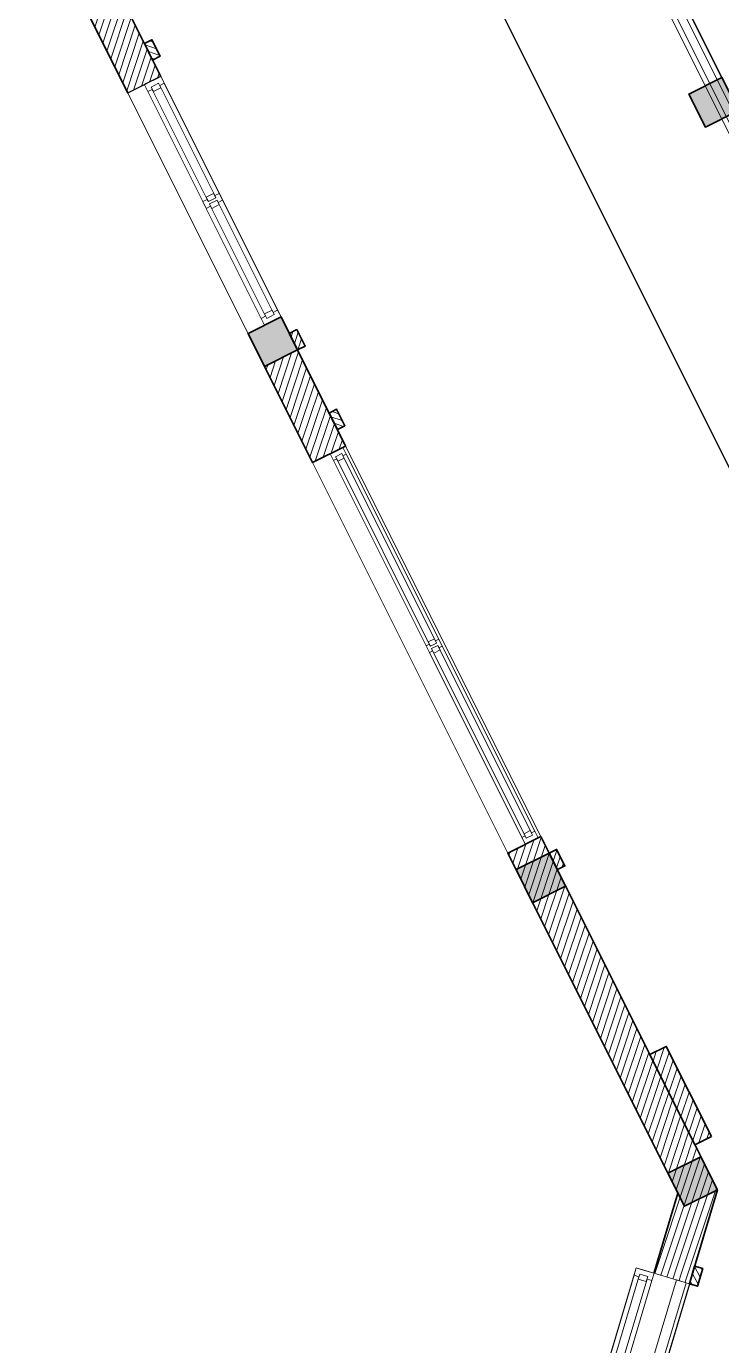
# Model space of a CAD drawing. Header units: millimetres. Extents: x 567980 to 569372, y 2065777 to 2066674.
# Drawn here: x 568812.06 to 568816.2, y 2066293.82 to 2066301.67 of the extents above; entities that cross this region are included whole.
import ezdxf

# ---------------------------------------------------------------- set-up
doc = ezdxf.new("R2010")
doc.units = ezdxf.units.MM
doc.linetypes.add('HIDDEN', pattern=[0.75, 0.5, -0.25])
for name, color, linetype, lineweight in [('A-COT VACH', 2, 'Continuous', 35), ('A-CUA', 25, 'Continuous', 5), ('A-DIM', 251, 'Continuous', 15), ('A-HATCH', 251, 'Continuous', 5), ('A-NET KHUAT', 250, 'HIDDEN', 9), ('A-NET MANH', 8, 'Continuous', 9), ('A-NET THAY', 125, 'Continuous', 18), ('A-TUONG', 255, 'Continuous', 35), ('boDnv', 54, 'Continuous', 25)]:
    doc.layers.add(name, color=color, linetype=linetype, lineweight=lineweight)
for name, color, linetype in [('datOlienke', 42, 'Continuous'), ('LoLK', 6, 'Continuous'), ('QH', 7, 'Continuous'), ('ViaHeS', 32, 'Continuous')]:
    doc.layers.add(name, color=color, linetype=linetype)
doc.styles.add('rms', font='romans.shx', dxfattribs={"width": 0.7, "bigfont": 'vns.shx'})
doc.linetypes.add('ADL', pattern='A,0.125,-0.15,["++",rms,S=0.5,R=0,X=0,Y=-0.2245],-1.35,1.125', length=2.75)

# ---------------------------------------------------------------- blocks, each defined once
blk = doc.blocks.new('NEN')
at = {"layer": 'boDnv', "color": 10, "linetype": 'ADL', "ltscale": 0.25}
blk.add_lwpolyline([(72.79831638280302, 19.24774579564109), (66.72812056483235, 21.44971115281805), (39.9356914293021, 9.771289360476658), (37.88187469879631, 4.109497412573546), (87.29850881174207, -94.69459677976556), (93.02737425873056, -96.40448644035496), (118.3108817174798, -81.69462824007496), (120.1696500956314, -75.46695508551784)], close=True, dxfattribs=at)
at = {"layer": 'datOlienke'}
blk.add_lwpolyline([(73.51427405397408, 20.05179308354855), (66.69417746260297, 22.52578517142683), (39.14217457803898, 10.51627646735869), (36.79527024342678, 4.046524874633178), (86.59775051113684, -95.52903383551165), (93.15612890594639, -97.48650752939284), (119.1559019099222, -82.35992848360911), (121.2410880479729, -75.37365849548951)], close=True, dxfattribs=at)
at = {"layer": 'LoLK'}
blk.add_lwpolyline([(116.2588925894815, -65.41220891079865), (106.4207745401654, -70.33272039308213), (113.9507663560798, -85.38825855357572), (119.1559019102715, -82.35992848337628), (121.2410880483221, -75.37365849595517)], close=True, dxfattribs=at)
at = {"layer": 'ViaHeS'}
blk.add_lwpolyline([(73.51427405397408, 20.05179308354855), (66.69417746260297, 22.52578517142683), (39.14217457803898, 10.51627646735869), (36.79527024342678, 4.046524874633178), (86.59775051113684, -95.52903383551165), (93.15612890594639, -97.48650752939284), (119.1559019099222, -82.35992848360911), (121.2410880479729, -75.37365849548951)], close=True, dxfattribs=at)
blk = doc.blocks.new('NEN K02')
at = {"layer": 'datOlienke'}
blk.add_lwpolyline([(-109.2250195990782, 40.00000001327135), (-114.4884550359566, 35.00694465916604), (-116.0719988741912, 4.993055354803801), (-111.3354343110695, 4.656612873077393e-10), (0, 0), (4.684403043240309, 4.990029915701598), (2.785776795819402, 35.00997009314597), (-2.529820161405951, 40.00000000931323)], close=True, dxfattribs=at)
at = {"layer": 'LoLK'}
blk.add_lwpolyline([(-13.66771715390496, 40.00000000931323), (-13.66771715413779, 29.00000000931323), (3.165880383225158, 29.00000000931323), (2.785776795819402, 35.00997009361163), (-2.529820160940289, 40.00000000954606)], close=True, dxfattribs=at)
blk = doc.blocks.new('*U404')
at = {"layer": 'A-CUA', "color": 32}
for points in [[(60, -40.0000000000291), (45.00000000005821, -40), (45.00000000005821, -18.40746915910089), (0, -18.40746915910089), (0, -40), (0, -40), (0, -81.59253080412093), (0, -81.59253080412093), (0, -103.1850616265758), (45.00000000005821, -103.1850616265758), (45.00000000005821, -81.59253080412093), (60, -81.59253080412093)], [(30, -81.59253080415003), (59.99999999994179, -81.59253080415003), (60, -40.0000000000291), (29.99999999994179, -40.0000000000291)], [(1292.49999782312, -81.59253080415003), (1262.499997823178, -81.59253080415003), (1262.49999782312, -40.0000000000291), (1292.499997823178, -40.0000000000291)], [(1322.49999782309, -81.59253080415003), (1307.499997823061, -81.59253080415003), (1307.499997823003, -40.0000000000291), (1322.499997823119, -40.0000000000291), (1322.499997823119, -18.40746915910089), (1277.499997823062, -18.40746915910089), (1277.499997823033, -40.0000000000291), (1292.499997823178, -40.0000000000291), (1292.49999782312, -81.59253080415003), (1277.499997823062, -81.59253080415003), (1277.499997823062, -103.1850616265758), (1322.499997823119, -103.1850616265758)], [(1307.499997823061, -81.59253080415003), (1337.499997823003, -81.59253080415003), (1337.499997823061, -40.0000000000291), (1307.499997823003, -40.0000000000291)], [(2539.999995646181, -40.0000000000291), (2554.999995646123, -40), (2554.999995646123, -18.40746915910089), (2599.999995646181, -18.40746915910089), (2599.999995646181, -40), (2599.999995646181, -40), (2599.999995646181, -81.59253080412093), (2599.999995646181, -81.59253080412093), (2599.999995646181, -103.1850616265758), (2554.999995646123, -103.1850616265758), (2554.999995646123, -81.59253080412093), (2539.999995646181, -81.59253080412093)], [(2569.999995646181, -81.59253080415003), (2539.999995646239, -81.59253080415003), (2539.999995646181, -40.0000000000291), (2569.999995646239, -40.0000000000291)]]:
    blk.add_lwpolyline(points, close=True, dxfattribs=at)
at = {"layer": 'A-CUA', "color": 37, "lineweight": -2}
for points in [[(45.00000000005821, -18.40746915910089), (1277.499997823062, -18.40746915910089), (1277.499997823062, -40), (45.00000000005821, -40)], [(2554.999995646123, -18.40746915910089), (1322.499997823119, -18.40746915910089), (1322.499997823119, -40), (2554.999995646123, -40)], [(45.00000000005821, -81.59253080412093), (1277.499997823062, -81.59253080412093), (1277.499997823062, -103.1850616265758), (45.00000000005821, -103.1850616265758)], [(2554.999995646123, -81.59253080412093), (1322.499997823119, -81.59253080412093), (1322.499997823119, -103.1850616265758), (2554.999995646123, -103.1850616265758)]]:
    blk.add_lwpolyline(points, close=True, dxfattribs=at)
blk = doc.blocks.new('phào cửa')
at = {"layer": 'A-HATCH'}
h = blk.add_hatch(dxfattribs=at)
h.set_pattern_fill('ANSI31', color=256, scale=250)
h.set_pattern_definition([(45, (-237697.4602021521, 7620.008552273051), (-22.09708691207961, 22.09708691207961), [])])
h.paths.add_polyline_path([(3.222521627321839e-08, 0), (3.222521627321839e-08, 110), (-49.99999996777478, 110), (-49.99999996778206, 5.820766091346741e-11)])
at = {"layer": 'A-TUONG'}
blk.add_lwpolyline([(3.222521627321839e-08, 0), (3.222521627321839e-08, 110), (-49.99999996777478, 110), (-49.99999996778206, 5.820766091346741e-11)], close=True, dxfattribs=at)
blk = doc.blocks.new('*U406')
at = {"layer": 'A-CUA', "color": 32}
for points in [[(60, -40.0000000000291), (45.00000000005821, -40), (45.00000000005821, -9.99998139324059), (0, -9.99998139324059), (0, -40), (0, -40), (0, -90.00001858677939), (0, -90.00001858677939), (0, -120.0000371835189), (45.00000000005821, -120.0000371835189), (45.00000000005821, -90.00001858677939), (60, -90.00001858677939)], [(30, -90.0000185868085), (59.99999999994179, -90.0000185868085), (60, -40.0000000000291), (29.99999999994179, -40.0000000000291)], [(792.4999971316132, -90.0000185868085), (762.4999971316714, -90.0000185868085), (762.4999971316132, -40.0000000000291), (792.4999971316714, -40.0000000000291)], [(822.4999971315837, -90.0000185868085), (807.4999971315546, -90.0000185868085), (807.4999971314963, -40.0000000000291), (822.4999971316128, -40.0000000000291), (822.4999971316128, -9.99998139324059), (777.499997131555, -9.99998139324059), (777.4999971315259, -40.0000000000291), (792.4999971316714, -40.0000000000291), (792.4999971316132, -90.0000185868085), (777.499997131555, -90.0000185868085), (777.499997131555, -120.0000371835189), (822.4999971316128, -120.0000371835189)], [(807.4999971315546, -90.0000185868085), (837.4999971314963, -90.0000185868085), (837.4999971315546, -40.0000000000291), (807.4999971314963, -40.0000000000291)], [(1539.999994263168, -40.0000000000291), (1554.99999426311, -40), (1554.99999426311, -9.99998139324059), (1599.999994263168, -9.99998139324059), (1599.999994263168, -40), (1599.999994263168, -40), (1599.999994263168, -90.00001858677939), (1599.999994263168, -90.00001858677939), (1599.999994263168, -120.0000371835189), (1554.99999426311, -120.0000371835189), (1554.99999426311, -90.00001858677939), (1539.999994263168, -90.00001858677939)], [(1569.999994263168, -90.0000185868085), (1539.999994263226, -90.0000185868085), (1539.999994263168, -40.0000000000291), (1569.999994263226, -40.0000000000291)]]:
    blk.add_lwpolyline(points, close=True, dxfattribs=at)
at = {"layer": 'A-CUA', "color": 37, "lineweight": -2}
for points in [[(45.00000000005821, -9.99998139324059), (777.499997131555, -9.99998139324059), (777.499997131555, -40), (45.00000000005821, -40)], [(1554.99999426311, -9.99998139324059), (822.4999971316128, -9.99998139324059), (822.4999971316128, -40), (1554.99999426311, -40)], [(45.00000000005821, -90.00001858677939), (777.499997131555, -90.00001858677939), (777.499997131555, -120.0000371835189), (45.00000000005821, -120.0000371835189)], [(1554.99999426311, -90.00001858677939), (822.4999971316128, -90.00001858677939), (822.4999971316128, -120.0000371835189), (1554.99999426311, -120.0000371835189)]]:
    blk.add_lwpolyline(points, close=True, dxfattribs=at)
blk = doc.blocks.new('phao cua 1600')
at = {"layer": 'A-TUONG'}
blk.add_blockref('phào cửa', (-3.221975930500776e-08, 909.9999971324578), dxfattribs=at)
at = {"layer": 'A-TUONG', "xscale": -1, "rotation": 180}
blk.add_blockref('phào cửa', (-3.22215782944113e-08, -909.9999971324578), dxfattribs=at)
blk.add_wipeout([(219.9998840663984, 800.0000000130382), (-0.00011613150309131015, 799.9999939725964), (-0.00011615082803473342, -800.0000002905703), (219.99988380726245, -800.0000002905703)]).dxf.layer = 'A-NET MANH'
at = {"layer": 'A-NET THAY'}
blk.add_lwpolyline([(-0.0001161508298537228, -800.0000002905726), (-0.0001161508280347334, 800.0000000130385), (219.9998838072624, 800.0000000130385), (219.9998838072606, -800.0000002905726)], close=True, dxfattribs=at)
at = {"layer": 'A-CUA', "rotation": 90}
blk.add_blockref('*U406', (-10.00009754393614, -800.0000002905726), dxfattribs=at)
blk = doc.blocks.new('A$C1a95cbaf')
at = {"layer": 'A-HATCH'}
h = blk.add_hatch(dxfattribs=at)
h.set_pattern_fill('ANSI31', color=256, scale=300)
h.set_pattern_definition([(45, (-121341.8622845516, 350750.0096866579), (-26.51650429449553, 26.51650429449553), [])])
h.paths.add_polyline_path([(109.9986200973799, 600.0096868644468), (0.02128792818984948, 600.0009020250291), (0.08119684536359273, 0.08961506490595639), (109.9986201197316, 0.09839511895552278)])
at = {"layer": 'A-TUONG', "elevation": -3.299418517631813e-06}
blk.add_lwpolyline([(110.0585290164163, 0.009689248632639647), (0.05852936845622025, 0.0009026157204061747), (-0.001379550580168143, 600.0009002231527), (109.9986200973799, 600.0096868558321)], close=True, dxfattribs=at)
blk = doc.blocks.new('*U397')
at = {"layer": 'A-CUA', "color": 32}
for points in [[(60, -40.0000000000291), (45.00000000005821, -40), (45.00000000005821, -9.853777021760616), (0, -9.853777021760616), (0, -40), (0, -40), (0, -90.14622295855148), (0, -90.14622295855148), (0, -120.2924459269175), (45.00000000005821, -120.2924459269175), (45.00000000005821, -90.14622295855148), (60, -90.14622295855148)], [(30, -90.14622295858058), (59.99999999994179, -90.14622295858058), (60, -40.0000000000291), (29.99999999994179, -40.0000000000291)], [(792.4998770214532, -90.14622295858058), (762.4998770215115, -90.14622295858058), (762.4998770214532, -40.0000000000291), (792.4998770215115, -40.0000000000291)], [(822.4998770214237, -90.14622295858058), (807.4998770213946, -90.14622295858058), (807.4998770213364, -40.0000000000291), (822.4998770214528, -40.0000000000291), (822.4998770214528, -9.853777021760616), (777.499877021395, -9.853777021760616), (777.4998770213659, -40.0000000000291), (792.4998770215115, -40.0000000000291), (792.4998770214532, -90.14622295858058), (777.499877021395, -90.14622295858058), (777.499877021395, -120.2924459269175), (822.4998770214528, -120.2924459269175)], [(807.4998770213946, -90.14622295858058), (837.4998770213364, -90.14622295858058), (837.4998770213946, -40.0000000000291), (807.4998770213364, -40.0000000000291)], [(1539.999754042848, -40.0000000000291), (1554.99975404279, -40), (1554.99975404279, -9.853777021760616), (1599.999754042848, -9.853777021760616), (1599.999754042848, -40), (1599.999754042848, -40), (1599.999754042848, -90.14622295855148), (1599.999754042848, -90.14622295855148), (1599.999754042848, -120.2924459269175), (1554.99975404279, -120.2924459269175), (1554.99975404279, -90.14622295855148), (1539.999754042848, -90.14622295855148)], [(1569.999754042848, -90.14622295858058), (1539.999754042906, -90.14622295858058), (1539.999754042848, -40.0000000000291), (1569.999754042906, -40.0000000000291)]]:
    blk.add_lwpolyline(points, close=True, dxfattribs=at)
at = {"layer": 'A-CUA', "color": 37, "lineweight": -2}
for points in [[(45.00000000005821, -9.853777021760616), (777.499877021395, -9.853777021760616), (777.499877021395, -40), (45.00000000005821, -40)], [(1554.99975404279, -9.853777021760616), (822.4998770214528, -9.853777021760616), (822.4998770214528, -40), (1554.99975404279, -40)], [(45.00000000005821, -90.14622295855148), (777.499877021395, -90.14622295855148), (777.499877021395, -120.2924459269175), (45.00000000005821, -120.2924459269175)], [(1554.99975404279, -90.14622295855148), (822.4998770214528, -90.14622295855148), (822.4998770214528, -120.2924459269175), (1554.99975404279, -120.2924459269175)]]:
    blk.add_lwpolyline(points, close=True, dxfattribs=at)
blk = doc.blocks.new('CUA SO GOC CHEO 1600')
blk.add_wipeout([(0.0757655368123551, 329.9999721517279), (0, -2.7284841053187847e-12), (1599.9999999999422, 0.4386688603744915), (1600.075467923581, 329.5734586515823)]).dxf.layer = 'A-NET KHUAT'
at = {"layer": 'A-DIM'}
blk.add_lwpolyline([(0.02755123242968693, 79.9999952204198), (0.006887808034662157, 19.99999877857044), (1600.006887808151, 20.43866763898041), (1600.02755123243, 80.4386640808334)], close=True, dxfattribs=at)
at = {"layer": 'A-NET THAY'}
blk.add_lwpolyline([(0.07576588401570916, 329.9999721517306), (1600.075614810747, 329.9999721517306), (1600, 0.4386688604208757), (0, 0)], close=True, dxfattribs=at)
at = {"layer": 'A-CUA', "rotation": 359.9802678828873}
blk.add_blockref('*U397', (0.07915943034458905, 339.8537485890192, 1.520181355928325e-06), dxfattribs=at)
at = {"layer": 'A-TUONG', "rotation": 90.00845851323635}
blk.add_blockref('phào cửa', (0, 0), dxfattribs=at)
at = {"layer": 'A-TUONG', "xscale": -1, "rotation": 269.9915414867637}
blk.add_blockref('phào cửa', (1600, 0.4386688604208757), dxfattribs=at)
blk = doc.blocks.new('cot 220')
at = {"layer": 'A-COT VACH'}
h = blk.add_hatch(color=256, dxfattribs=at)
h.dxf.hatch_style = 1
h.paths.add_polyline_path([(110.0000037951395, 109.9999999980937), (-109.9999962048605, 109.9999999980937), (-109.9999962048605, -110.0000000019063), (110.0000037951395, -110.0000000019063)])
blk.add_lwpolyline([(-109.9999962048605, -110.0000000019063), (110.0000037951395, -110.0000000019063), (110.0000037951395, 109.9999999980937), (-109.9999962048605, 109.9999999980937)], close=True, dxfattribs=at)
blk = doc.blocks.new('cum dh a3.3.1.6.7')
at = {"layer": 'A-HATCH'}
h = blk.add_hatch(dxfattribs=at)
h.set_pattern_fill('ANSI31', color=256, scale=0.3, angle=-1.272221872585407e-14)
h.set_pattern_definition([(45, (-202.6989716936368, 262.5000389253255), (-0.02651650429449553, 0.02651650429449554), [])])
h.paths.add_polyline_path([(25.99848852213472, 3.904174081981182e-05), (25.99848714191467, 3.904174081981182e-05), (25.99854705110192, -0.599960956024006), (26.10854705097154, -0.5999521696940064), (26.10848714178428, 4.782830365002155e-05), (25.99848852213472, 3.904174081981182e-05), (25.99848851794377, -0.5999609606806189), (25.99854705110192, -0.599960956024006), (25.9984871421475, 3.904174081981182e-05), (25.37848850805312, 3.904197365045547e-05), (25.37848850782029, -0.2199609582312405), (25.77848852239549, -0.2199609584640712), (25.77848850772716, -1.99996105232276), (25.99848850769922, -1.99996105232276), (25.99848850863054, -1.889961055014282), (25.99848839151673, -1.889961055247113), (25.99848839151673, -1.779961055144668)])
h.paths.add_polyline_path([(25.99848852190189, -4.239961166400462), (25.99848852166906, -3.819961049361154), (25.99848839151673, -3.819961049593985), (25.77848850772716, -3.819960958790034), (25.77848851494491, -4.459961166838184), (25.99848852865398, -4.459961166372523), (25.99848852748983, -4.349961166735739), (25.99848852190189, -4.349961166968569)])
h = blk.add_hatch(dxfattribs=at)
h.set_pattern_fill('ANSI31', color=256, scale=0.3, angle=-1.272221872585407e-14)
h.set_pattern_definition([(45, (-102.6989716938697, 612.5000389255583), (-0.02651650429449553, 0.02651650429449554), [])])
h.paths.add_polyline_path([(23.88359347893856, -11.22370227961801), (22.77448375849053, -11.29524656594731), (22.78864728310145, -11.51435057423078), (23.88359347893856, -11.44416003650986)])
h.paths.add_polyline_path([(18.21848850790411, -11.58980099507608), (18.78281507291831, -11.55327971535735), (18.7969785972964, -11.77238372270949), (18.21905893296935, -11.80976417870261)])
h.paths.add_polyline_path([(24.10359347867779, -11.20996065088548), (24.10359347867779, -11.42996065039188), (25.99848852166906, -9.4114360131789), (25.99848852213472, -7.059960842365399), (25.77848852192983, -7.059960841899738), (25.778488521697, -9.324352815980092), (24.00836945860647, -11.20996065088548)])
edge = h.paths.add_edge_path()
edge.add_line((18.54214213765226, -11.45142256445251), (18.54214213765226, -11.43802214204334))
edge.add_line((18.75200898153707, -11.53423419198953), (18.75200898153707, -11.75436554872431))
at = {"layer": 'A-NET THAY', "elevation": -1.651924336660031e-09}
blk.add_lwpolyline([(25.99848852166906, -7.059961162274703), (25.778488521697, -7.059961162274703), (25.778488521697, -4.459961166605353), (25.99848852190189, -4.459961166838184)], close=True, dxfattribs=at)
at = {"layer": 'A-TUONG'}
for points in [[(25.99848850769922, -1.99996105232276), (25.99848852213472, 3.904174081981182e-05), (25.37848850805312, 3.904197365045547e-05), (25.37848850782029, -0.2199609582312405), (25.77848852239549, -0.2199609584640712), (25.77848850772716, -1.99996105232276)], [(24.10359347867779, -11.20996065088548), (24.10359347867779, -11.42996065039188), (25.99848852166906, -9.4114360131789), (25.99848852213472, -7.059960842365399), (25.77848852192983, -7.059960841899738), (25.778488521697, -9.324352815980092), (24.00836945860647, -11.20996065088548)]]:
    blk.add_lwpolyline(points, close=True, dxfattribs=at)
at = {"layer": 'A-TUONG', "elevation": -4.752530671791894e-10}
blk.add_lwpolyline([(25.77848850772716, -3.819960958790034), (25.99848852190189, -3.819960959022865), (25.99848852865398, -4.459961166372523), (25.77848851494491, -4.459961166838184)], close=True, dxfattribs=at)
at = {"layer": 'A-COT VACH', "yscale": 0.001, "zscale": 0.001, "rotation": 359.9999999999999}
for p, xscale in [((25.88848850433715, -7.279960842104629), 0.001), ((25.88848850945942, -9.301436013309285, -5.072564203517627e-09), -0.001)]:
    blk.add_blockref('cot 220', p, dxfattribs=dict(at, xscale=xscale))
at = {"layer": 'A-CUA', "xscale": -0.0009999999999999998, "yscale": 0.0009999999999999998, "zscale": 0.001, "rotation": 270}
blk.add_blockref('*U404', (25.99848852190189, -7.059961162274703), dxfattribs=at)
at = {"layer": 'A-TUONG', "yscale": 0.001, "zscale": 0.001}
for name, p, xscale, rotation in [('phào cửa', (25.99848852190189, -4.349961166968569, -1.651924336714241e-09), -0.001, 359.9999999999999), ('phào cửa', (25.99848852166906, -7.169961162144318, -1.651924336741346e-09), 0.001, 179.9999999999999), ('A$C1a95cbaf', (25.99848852166906, -9.111436013365164), 0.001, 359.9999999999999)]:
    blk.add_blockref(name, p, dxfattribs=dict(at, xscale=xscale, rotation=rotation))
at = {"layer": 'A-TUONG', "xscale": -0.001, "yscale": 0.001, "zscale": 0.001}
for name, p, rotation in [('phao cua 1600', (25.99848839174956, -2.799961052369326), 359.9999999999999), ('CUA SO GOC CHEO 1600', (25.59874260658398, -9.837583449669182, -3.469382474416535e-08), 46.80944021373436)]:
    blk.add_blockref(name, p, dxfattribs=dict(at, rotation=rotation))
at = {"layer": 'A-COT VACH', "xscale": 0.001, "yscale": 0.001, "zscale": 0.001, "rotation": 359.9999999999999}
blk.add_blockref('cot 220', (25.88848850433715, -3.709960842272267), dxfattribs=at)
blk = doc.blocks.new('MBT1K02')
at = {"layer": 'LoLK', "rotation": 90}
blk.add_blockref('cum dh a3.3.1.6.7', (-11.66771715448704, 11.01500399457291), dxfattribs=at)
at = {"layer": 'LoLK'}
blk.add_blockref('NEN K02', (-4.656612873077393e-10, 0), dxfattribs=at)
blk = doc.blocks.new('rkg4')
at = {"layer": 'A-NET THAY'}
for points in [[(4.470348358154297e-07, -13827.60353464281), (5.438923835754395e-07, -16833.59753755307), (6009.970084756613, -16453.49394999737), (11000.00000015646, -11137.89699293872), (10999.99999998137, -1.00713805295527e-07), (0, -2.460001269355416e-07), (6.426125764846802e-08, -2000)], [(3820.469334402122, -16561.91008863728), (5996.225200431421, -16424.30331210847), (10970.00000015646, -11126.02201144501), (10969.9999999823, -30.00000010110671), (30.00000000093132, -30.00000024560723), (30.00000006426126, -1999.999999999112)], [(3817.31336481683, -16512.00978948013), (5973.317059887573, -16375.65224896051), (10920.00000015553, -11106.2303756216), (10919.9999999823, -80.0000001017761), (80.00000000279397, -80.00000024493784), (80.00000006519258, -1999.999999997643)], [(110.0000004470348, -13820.64652919267), (110.0000005401671, -16716.4207520052), (5959.572175562382, -16346.46161107162), (10890.00000015553, -11094.35539412788), (10889.99999998324, -110.000000102169), (110.0000000037253, -110.0000002445449), (110.0000000651926, -1999.999999996755)]]:
    blk.add_lwpolyline(points, dxfattribs=at)
at = {"layer": 'A-COT VACH', "xscale": -1}
blk.add_blockref('cot 220', (10890.00000356697, -5609.999999832246), dxfattribs=at)
blk = doc.blocks.new('CUM CONG A3-A3.1-A6-A7')
at = {"layer": 'QH', "xscale": 0.001, "yscale": 0.001, "zscale": 0.001}
blk.add_blockref('rkg4', (29.00000000919681, -9.313225746154785e-10), dxfattribs=at)
blk = doc.blocks.new('MB CONG KHU A')
at = {"layer": 'LoLK', "rotation": 26.57180110630141}
blk.add_blockref('CUM CONG A3-A3.1-A6-A7', (33.08528070861939, 47.7446621756535), dxfattribs=at)

msp = doc.modelspace()

# ---------------------------------------------------------------- block references
at = {"layer": 'boDnv'}
msp.add_blockref('NEN', (568697.4807461541, 2066371.697269554), dxfattribs=at)

# ---------------------------------------------------------------- next in the draw order: block references
at = {"layer": 'LoLK', "rotation": 296.5718179020918}
msp.add_blockref('MBT1K02', (568784.0784966609, 2066276.168235795), dxfattribs=at)

# ---------------------------------------------------------------- next in the draw order: block references
at = {"layer": 'LoLK'}
msp.add_blockref('MB CONG KHU A', (568744.8793870007, 2066240.647631037), dxfattribs=at)

doc.saveas('drawing.dxf')
